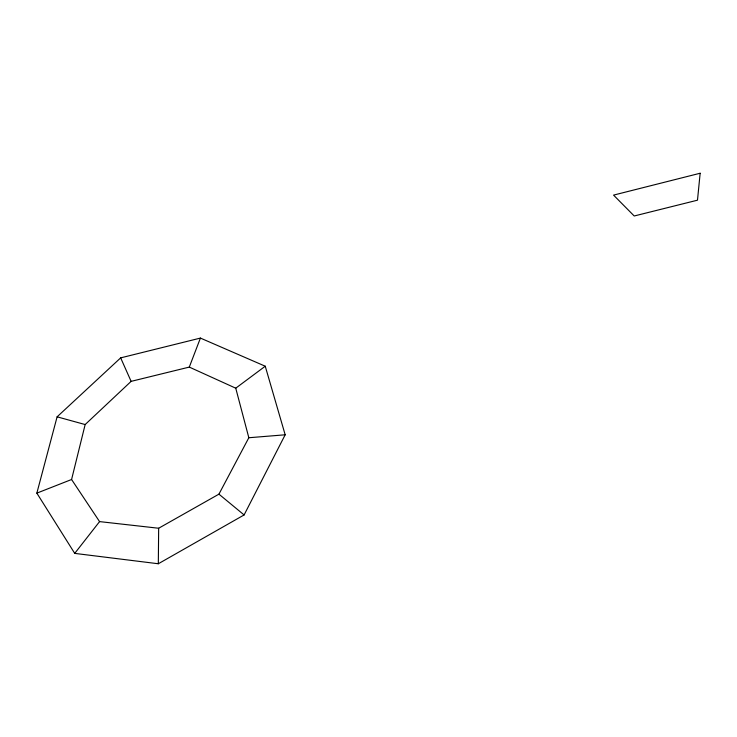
<?xml version="1.0" encoding="UTF-8"?>
<svg xmlns="http://www.w3.org/2000/svg" width="737" height="737" viewBox="0 0 737 737"><rect width="100%" height="100%" fill="white"/><g stroke="black" fill="none" stroke-linecap="round" stroke-linejoin="round"><path stroke-width="1.11" d="M158.317 563.759L244.104 514.942L285.173 434.793L265.246 366.215L200.418 338.08L120.665 357.869L57.108 416.829L36.85 493.136L74.723 553.386L158.317 563.759L158.658 528.245L218.935 494.149L248.83 437.741L235.748 388.187L189.298 367.09L131.122 381.361L85.16 424.549L71.581 479.501L99.569 521.603L158.658 528.245M189.298 367.09L200.418 338.08M74.723 553.386L99.569 521.603M235.748 388.187L265.246 366.215M36.85 493.136L71.581 479.501M248.83 437.741L285.173 434.793M57.108 416.829L85.16 424.549M218.935 494.149L244.104 514.942M120.665 357.869L131.122 381.361M700.15 173.241L697.488 200.188L634.216 215.987L613.553 195.112L700.15 173.241"/></g></svg>
